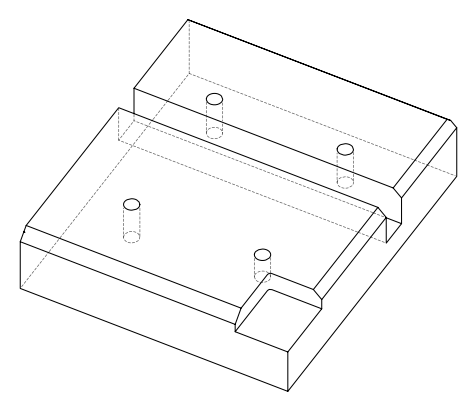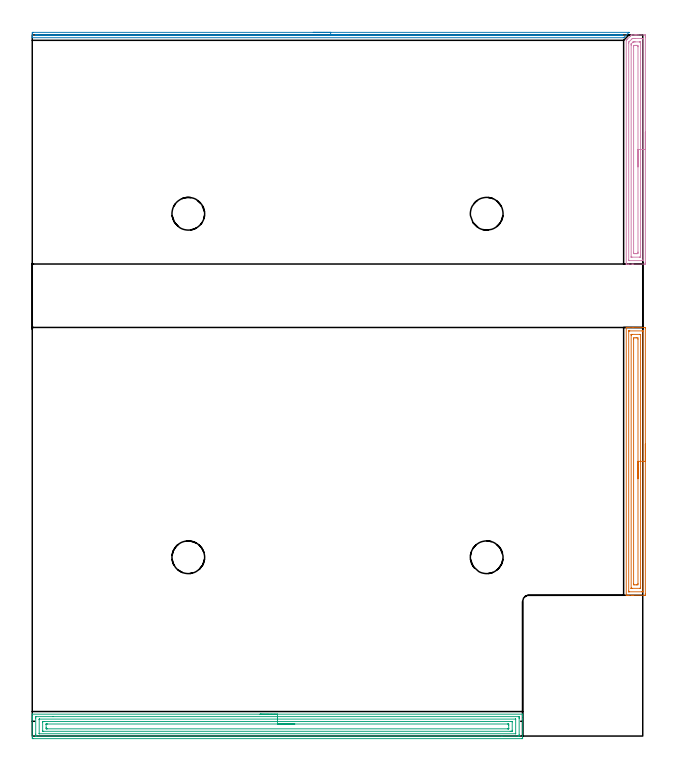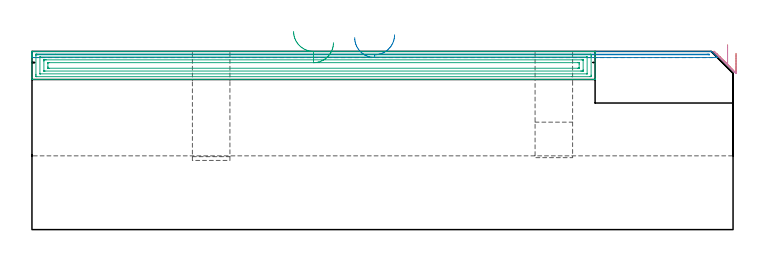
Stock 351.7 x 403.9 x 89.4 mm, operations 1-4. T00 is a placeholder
(PLAN: 10 operations, 3 tool changes, 98.7 min)
(1 AREA_MILL | FG_CHAMFER_SURFACE | UGT0205_001 | 5.2 min | 10078 mm3)
(2 AREA_MILL_1 | FG_CHAMFER_SURFACE_1 | UGT0205_001 | 5.62 min | 1678 mm3)
(3 AREA_MILL_2 | FG_CHAMFER_SURFACE_2 | UGT0205_001 | 11.61 min | 28778 mm3)
(4 AREA_MILL_3 | FG_CHAMFER_SURFACE_3 | UGT0205_001 | 4.47 min | 8342 mm3)
(5 MILL_CORNER_NOTCH_RECTANGULAR | CORNER_NOTCH_RECTANGULAR | NXT0201_008 | Follow Part, ap 1.5, ae 75% | 57.57 min | 144222 mm3)
(6 MILL_RECTANGULAR_SLOT | SLOT_RECTANGULAR | UGT0201_004 | Follow Part, ap 8, ae 75% | 11.89 min | 672201 mm3)
(7 MILL_BLIND_HOLE_FROM_SOLID_MATERIAL | STEP1POCKET | NXT0201_012 | Spiral | 0.65 min | 14651 mm3)
(8 MILL_BLIND_HOLE_FROM_SOLID_MATERIAL_1 | STEP1POCKET_1 | NXT0201_012 | Spiral | 0.43 min | 9868 mm3)
(9 MILL_BLIND_HOLE_FROM_SOLID_MATERIAL_2 | STEP1POCKET_2 | NXT0201_012 | Spiral | 0.65 min | 15129 mm3)
(10 MILL_BLIND_HOLE_FROM_SOLID_MATERIAL_3 | STEP1POCKET_3 | NXT0201_012 | Spiral | 0.65 min | 14708 mm3)
(TOOL UGT0205_001 | Chamfer Mill 20 x 3 x 45 deg. | D20 FL50 Z2)
(TOOL NXT0201_008 | ENDMILL 6mm [2P460-0600-NA 1630] | D6 FL26 Z6)
(TOOL UGT0201_004 | End Mill 32 mm | D32 FL53 Z6)
(TOOL NXT0201_012 | ENDMILL 16mm [2P460-1600-NA 1630] | D16 FL38 Z6)
(OP 1 AREA_MILL)
G17 G21 G94 G90
T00 M6
G54
G17 G0 G90 X353.2 Y168.25 S1061 M3
G43 Z99.4 H0
Z88.4
G94 G1 Y168.212 Z87.528 F250.
Y168.098 Z86.664
Y167.909 Z85.812
Y167.647 Z84.98
Y167.313 Z84.174
Y166.91 Z83.4
Y166.442 Z82.664
Y165.91 Z81.972
Y165.321 Z81.329
Y164.678 Z80.74
Y163.986 Z80.209
Y163.25 Z79.74
Y162.476 Z79.337
Y161.67 Z79.003
Y160.838 Z78.741
Y159.986 Z78.552
Y159.122 Z78.438
Y158.25 Z78.4
Y81.972
X353.198 Y81.677 Z78.402
X353.191 Y81.107 Z78.406
X353.179 Y81.103 Z78.418
X352.605 Y81.1 Z78.992
X346.362 Z85.232
X345.734 Z85.864
X345.471 Z86.126
X343.687 Z87.908
X343.161 Z88.438
X342.551 Z89.048
X342.243 Y81.103 Z89.348
X342.205 Y81.106 Z89.386
X342.203 Y81.108 Z89.388
X342.2 Y81.231 Z89.4
Y235.269
X342.203 Y235.39 Z89.388
X342.242 Y235.393 Z89.35
X342.551 Y235.4 Z89.047
X343.161 Z88.438
X343.687 Z87.908
X345.734 Z85.864
X346.362 Z85.232
X352.605 Z78.992
X352.921 Y235.398 Z78.676
X353.191 Y235.39 Z78.405
X353.199 Y235.12 Z78.399
X353.2 Y158.25 Z78.4
X351.786 Z79.814
X351.785 Y83.385 Z79.815
X351.784 Y83.312 Z79.816
X351.779 Y83.167 Z79.821
X351.774 Y83.109 Z79.826
X351.757 Y83.106 Z79.843
X351.713 Y83.104 Z79.887
X351.179 Y83.1 Z80.421
X344.045 Y83.101 Z87.555
X343.687 Y83.104 Z87.913
X343.637 Y83.107 Z87.963
X343.627 Y83.109 Z87.973
X343.621 Y83.143 Z87.979
X343.618 Y83.239 Z87.982
X343.615 Y83.385 Z87.985
X343.614 Y83.457 Z87.986
X343.615 Y233.115 Z87.985
X343.616 Y233.188 Z87.984
X343.621 Y233.333 Z87.979
X343.626 Y233.391 Z87.974
X343.643 Y233.394 Z87.957
X343.687 Y233.396 Z87.913
X344.221 Y233.4 Z87.379
X351.355 Z80.245
X351.713 Y233.396 Z79.887
X351.763 Y233.393 Z79.837
X351.773 Y233.391 Z79.827
X351.779 Y233.357 Z79.821
X351.782 Y233.261 Z79.818
X351.785 Y233.115 Z79.815
X351.786 Y233.043 Z79.814
Y158.25
X350.371 Z81.229
Y85.687
X350.369 Y85.238 Z81.231
X350.366 Y85.129 Z81.234
X350.365 Y85.11 Z81.235
X350.298 Y85.106 Z81.302
X350.206 Y85.102 Z81.394
X350.067 Y85.1 Z81.533
X349.929 Z81.671
X345.471 Y85.101 Z86.129
X345.332 Y85.102 Z86.268
X345.056 Y85.11 Z86.544
X345.034 Y85.112 Z86.566
X345.032 Y85.116 Z86.568
X345.03 Y85.136 Z86.57
X345.029 Y85.175 Z86.571
X345.028 Y85.238 Z86.572
X345.029 Y230.812 Z86.571
X345.031 Y231.262 Z86.569
X345.033 Y231.371 Z86.567
X345.035 Y231.39 Z86.565
X345.102 Y231.394 Z86.498
X345.194 Y231.398 Z86.406
X345.333 Y231.4 Z86.267
X345.471 Z86.129
X349.929 Z81.671
X350.068 Y231.398 Z81.532
X350.344 Y231.39 Z81.256
X350.366 Y231.388 Z81.234
X350.368 Y231.384 Z81.232
X350.37 Y231.364 Z81.23
X350.371 Y231.325 Z81.229
Y231.262
Y158.25
X348.957 Z82.643
Y87.909
X348.949 Y87.107 Z82.651
X348.146 Y87.1 Z83.454
X347.173 Z84.427
X346.451 Y87.11 Z85.149
X346.443 Y87.829 Z85.157
Y228.591
X346.451 Y229.393 Z85.149
X347.254 Y229.4 Z84.346
X348.227 Z83.373
X348.949 Y229.39 Z82.651
X348.957 Y228.671 Z82.643
Y158.25
Y157.378 Z82.681
Y156.514 Z82.795
Y155.662 Z82.983
Y154.83 Z83.246
Y154.024 Z83.58
Y153.25 Z83.982
Y152.514 Z84.451
Y151.822 Z84.982
Y151.179 Z85.572
Y150.59 Z86.215
Y150.058 Z86.907
Y149.59 Z87.643
Y149.187 Z88.417
Y148.853 Z89.223
Y148.591 Z90.055
Y148.402 Z90.906
Y148.288 Z91.771
Y148.25 Z92.643
G0 Z99.4
M5
M2
(OP 2 AREA_MILL_1)
G17 G21 G94 G90
T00 M6
G54
G17 G0 G90 X161.9 Y405.4 S1061 M3
G43 Z99.4 H0
Z96.3
G94 G1 X161.938 Z95.428 F250.
X162.052 Z94.564
X162.241 Z93.712
X162.503 Z92.88
X162.837 Z92.074
X163.24 Z91.3
X163.708 Z90.564
X164.239 Z89.872
X164.829 Z89.229
X165.472 Z88.64
X166.164 Z88.108
X166.9 Z87.64
X167.674 Z87.237
X168.48 Z86.903
X169.312 Z86.641
X170.163 Z86.452
X171.028 Z86.338
X171.9 Z86.3
X343.679 Y405.399
X343.707 Y405.398 Z86.299
X343.741 Y405.395
X343.782 Y405.39 Z86.302
X343.682 Y405.28 Z86.416
X343.637 Y405.237 Z86.462
X340.932 Y402.532 Z89.168
X340.773 Y402.375 Z89.323
X340.695 Y402.304 Z89.389
X340.485 Y402.3 Z89.4
X0.185
X0.01 Y402.303 Z89.388
X0.003 Y402.401 Z89.291
X0. Y402.506 Z89.193
Y402.7 Z89.
Y403.416 Z88.278
Y404.642 Z87.055
X0.005 Y405.151 Z86.544
X0.01 Y405.394 Z86.301
X0.377 Y405.398 Z86.3
X0.632 Y405.4
X171.9
Y403.986 Z87.714
X339.283
X339.59 Y403.985 Z87.715
X339.902 Y403.982 Z87.718
X339.912 Y403.98 Z87.72
X339.911 Y403.973 Z87.727
X339.727 Y403.784 Z87.916
X339.691 Y403.75 Z87.95
X339.656 Y403.721 Z87.979
X339.59 Y403.72 Z87.98
X339.282 Y403.716 Z87.984
X338.976 Y403.715 Z87.985
X338.696 Y403.714 Z87.986
X2.421 Y403.715 Z87.985
X2.112 Y403.716 Z87.984
X2.044 Y403.719 Z87.981
X2.016 Y403.721 Z87.979
X2.01 Y403.733 Z87.967
X2.009 Y403.816 Z87.884
X2.031 Y403.979 Z87.721
X2.21 Y403.982 Z87.718
X2.421 Y403.984 Z87.716
X2.728 Y403.986 Z87.714
X3.008
X171.9
X172.771 Z87.752
X173.636 Z87.866
X174.488 Z88.055
X175.32 Z88.317
X176.126 Z88.651
X176.9 Z89.054
X177.636 Z89.523
X178.328 Z90.054
X178.971 Z90.643
X179.56 Z91.286
X180.091 Z91.978
X180.56 Z92.714
X180.963 Z93.488
X181.297 Z94.294
X181.559 Z95.126
X181.748 Z95.978
X181.862 Z96.843
X181.9 Z97.714
G0 Z99.4
M5
M2
(OP 3 AREA_MILL_2)
G17 G21 G94 G90
T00 M6
G54
G17 G0 G90 X131.247 Y12.6 S1061 M3
G43 Z99.4 H0
G94 G1 X131.286 Z98.528 F250.
X131.399 Z97.663
X131.588 Z96.812
X131.851 Z95.98
X132.184 Z95.174
X132.587 Z94.4
X133.056 Z93.664
X133.587 Z92.972
X134.176 Z92.329
X134.82 Z91.739
X135.512 Z91.208
X136.247 Z90.74
X137.021 Z90.337
X137.827 Z90.003
X138.659 Z89.741
X139.511 Z89.552
X140.376 Z89.438
X141.247 Z89.4
X282.338
X282.49 Y12.605 Z89.395
X282.492 Y12.599 Z89.39
X282.5 Y12.271 Z89.07
Y11.93 Z88.729
Y11.276 Z88.071
Y10.068 Z86.865
Y9.514 Z86.308
Y-1.057 Z75.741
X282.497 Y-1.337 Z75.461
X282.49 Y-1.492 Z75.306
X282.332 Y-1.499 Z75.299
X281.888 Y-1.5 Z75.3
X0.612 Y-1.499 Z75.301
X0.168 Y-1.495 Z75.303
X0.01 Y-1.492 Z75.306
X0.005 Y-1.057 Z75.741
X0. Y-0.453 Z76.345
Y9.514 Z86.308
Y10.068 Z86.865
Y10.395 Z87.191
Y10.949 Z87.745
Y11.276 Z88.071
X0.001 Y12.272 Z89.071
X0.01 Y12.58 Z89.371
X0.055 Y12.599 Z89.393
X0.067 Y12.603 Z89.397
X0.162 Y12.6 Z89.4
X141.247
Y11.186 Z87.986
X280.102 Y11.185 Z87.985
X280.194 Y11.184 Z87.984
X280.465 Y11.179 Z87.979
X280.49 Y11.091 Z87.891
X280.497 Y10.886 Z87.686
X280.499 Y10.395 Z87.195
X280.5 Y10.002 Z86.802
X280.499 Y0.705 Z77.505
X280.498 Y0.315 Z77.115
X280.49 Y-0.073 Z76.727
X280.102 Y-0.083 Z76.717
X280.01 Y-0.085 Z76.715
X270.587 Y-0.086 Z76.714
X2.398 Y-0.085 Z76.715
X2.306 Y-0.084 Z76.716
X2.035 Y-0.079 Z76.721
X2.01 Y0.009 Z76.809
X2.003 Y0.214 Z77.014
X2.001 Y0.705 Z77.505
X2. Y1.098 Z77.898
X2.001 Y10.395 Z87.195
X2.002 Y10.785 Z87.585
X2.01 Y11.173 Z87.973
X2.398 Y11.183 Z87.983
X2.49 Y11.185 Z87.985
X11.913 Y11.186 Z87.986
X141.247
Y9.771 Z86.571
X278.316
X278.403 Y9.77 Z86.57
X278.471 Y9.767 Z86.567
X278.486 Y9.765 Z86.565
X278.49 Y9.746 Z86.546
X278.495 Y9.695 Z86.495
X278.499 Y9.514 Z86.314
Y1.586 Z78.386
X278.498 Y1.407 Z78.207
X278.49 Y1.345 Z78.145
X278.487 Y1.335 Z78.135
X278.478 Y1.333 Z78.133
X278.446 Y1.33 Z78.13
X278.316 Y1.329 Z78.129
X4.184
X4.097 Y1.33 Z78.13
X4.029 Y1.333 Z78.133
X4.014 Y1.335 Z78.135
X4.01 Y1.354 Z78.154
X4.005 Y1.405 Z78.205
X4.001 Y1.586 Z78.386
Y9.514 Z86.314
X4.002 Y9.693 Z86.493
X4.01 Y9.755 Z86.555
X4.013 Y9.765 Z86.565
X4.022 Y9.767 Z86.567
X4.054 Y9.77 Z86.57
X4.184 Y9.771 Z86.571
X141.247
Y8.357 Z85.157
X275.917
X276.373 Y8.354 Z85.154
X276.476 Y8.351 Z85.151
X276.49 Y8.349 Z85.149
X276.493 Y8.33 Z85.13
X276.497 Y8.281 Z85.081
X276.499 Y8.181 Z84.981
X276.5 Y3.348 Z80.148
X276.497 Y2.922 Z79.722
X276.494 Y2.816 Z79.616
X276.49 Y2.764 Z79.564
X276.483 Y2.749 Z79.549
X276.454 Y2.748 Z79.548
X276.248 Y2.745 Z79.545
X275.637 Y2.743 Z79.543
X275.358
X6.583
X6.128 Y2.746 Z79.546
X6.024 Y2.749 Z79.549
X6.01 Y2.751 Z79.551
X6.007 Y2.77 Z79.57
X6.003 Y2.819 Z79.619
X6.001 Y2.919 Z79.719
X6. Y7.752 Z84.552
X6.003 Y8.178 Z84.978
X6.006 Y8.284 Z85.084
X6.01 Y8.336 Z85.136
X6.017 Y8.351 Z85.151
X6.046 Y8.352 Z85.152
X6.252 Y8.355 Z85.155
X6.863 Y8.357 Z85.157
X7.142
X141.247
Y6.943 Z83.743
X273.924
X274.07 Y6.941 Z83.741
X274.36 Y6.936 Z83.736
X274.491 Y6.931 Z83.731
X274.494 Y6.913 Z83.713
X274.497 Y6.871 Z83.671
X274.5 Y6.232 Z83.032
Y4.47 Z81.27
Y4.229 Z81.029
X274.498 Y4.189 Z80.989
X274.495 Y4.17 Z80.97
X274.493 Y4.166 Z80.966
X274.433 Y4.163 Z80.963
X274.142 Y4.158 Z80.958
X273.997 Y4.157 Z80.957
X273.924
X8.576
X8.43 Y4.159 Z80.959
X8.14 Y4.164 Z80.964
X8.009 Y4.169 Z80.969
X8.006 Y4.187 Z80.987
X8.003 Y4.229 Z81.029
X8. Y4.868 Z81.668
Y6.63 Z83.43
Y6.871 Z83.671
X8.002 Y6.911 Z83.711
X8.005 Y6.93 Z83.73
X8.007 Y6.934 Z83.734
X8.067 Y6.937 Z83.737
X8.358 Y6.942 Z83.742
X8.503 Y6.943 Z83.743
X8.576
X141.247
X142.119 Z83.781
X142.984 Z83.895
X143.836 Z84.084
X144.668 Z84.346
X145.474 Z84.68
X146.247 Z85.083
X146.983 Z85.552
X147.675 Z86.083
X148.319 Z86.672
X148.908 Z87.315
X149.439 Z88.007
X149.908 Z88.743
X150.311 Z89.517
X150.644 Z90.323
X150.907 Z91.155
X151.096 Z92.007
X151.209 Z92.872
X151.247 Z93.743
G0 Z99.4
M5
M2
(OP 4 AREA_MILL_3)
G17 G21 G94 G90
T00 M6
G54
G17 G0 G90 X353.2 Y347.9 S1061 M3
G43 Z99.4 H0
Z88.4
G94 G1 Y347.862 Z87.528 F250.
Y347.748 Z86.664
Y347.559 Z85.812
Y347.297 Z84.98
Y346.963 Z84.174
Y346.56 Z83.4
Y346.092 Z82.664
Y345.56 Z81.972
Y344.971 Z81.329
Y344.328 Z80.74
Y343.636 Z80.208
Y342.9 Z79.74
Y342.126 Z79.337
Y341.32 Z79.003
Y340.488 Z78.741
Y339.637 Z78.552
Y338.772 Z78.438
Y337.9 Z78.4
Y272.769
X353.198 Y272.473 Z78.402
X353.191 Y271.907 Z78.405
X353.175 Y271.904 Z78.422
X352.605 Y271.9 Z78.992
X346.362 Z85.232
X345.728 Z85.87
X345.471 Z86.126
X343.687 Z87.908
X343.173 Z88.426
X342.543 Z89.056
X342.242 Y271.903 Z89.35
X342.205 Y271.906 Z89.386
X342.203 Y271.908 Z89.388
X342.2 Y272.028 Z89.4
Y400.656
X342.204 Y400.795 Z89.389
X342.256 Y400.854 Z89.34
X342.45 Y401.05 Z89.15
X342.501 Y401.101 Z89.099
X342.795 Y401.398 Z88.8
X342.945 Y401.546 Z88.652
X344.579 Y403.181 Z87.018
X345.021 Y403.621 Z86.579
X345.29 Y403.89 Z86.309
X345.44 Y403.9 Z86.159
X346.74 Z84.859
X347.254 Z84.342
X347.511 Z84.086
X348.146 Z83.451
X348.403 Z83.194
X349.038 Z82.556
X352.605 Y403.899 Z78.992
X353.175 Y403.896 Z78.422
X353.191 Y403.893 Z78.405
X353.197 Y403.327 Z78.403
X353.2 Y402.732 Z78.4
Y337.9
X351.786 Z79.814
X351.785 Y274.181 Z79.815
X351.784 Y274.108 Z79.816
X351.779 Y273.963 Z79.821
X351.773 Y273.909 Z79.827
X351.756 Y273.906 Z79.844
X351.713 Y273.904 Z79.887
X351.175 Y273.9 Z80.425
X344.041 Z87.559
X343.687 Y273.904 Z87.913
X343.637 Y273.907 Z87.963
X343.627 Y273.909 Z87.973
X343.621 Y273.94 Z87.979
X343.618 Y274.035 Z87.982
X343.615 Y274.181 Z87.985
Y398.948
X343.623 Y399.766 Z87.977
X343.653 Y399.8 Z87.947
X343.687 Y399.836 Z87.913
X345.471 Y401.62 Z86.129
X345.745 Y401.883 Z85.855
X346.013 Y401.895 Z85.587
X346.362 Y401.898 Z85.238
X346.9 Y401.9 Z84.7
X347.254 Z84.346
X350.821 Z80.779
X351.359 Z80.241
X351.713 Y401.896 Z79.887
X351.763 Y401.893 Z79.837
X351.773 Y401.891 Z79.827
X351.779 Y401.86 Z79.821
X351.782 Y401.765 Z79.818
X351.785 Y401.619 Z79.815
X351.786 Y337.9 Z79.814
X350.372 Z81.228
X350.371 Y276.924 Z81.229
X350.37 Y276.484 Z81.23
X350.366 Y276.034 Z81.234
X350.365 Y275.927 Z81.235
X350.355 Y275.91 Z81.245
X350.287 Y275.905 Z81.313
X350.198 Y275.902 Z81.402
X350.063 Y275.9 Z81.537
X349.929 Z81.671
X345.471 Y275.901 Z86.129
X345.336 Y275.903 Z86.264
X345.069 Y275.91 Z86.531
X345.034 Y275.919 Z86.566
X345.032 Y275.933 Z86.568
X345.03 Y275.971 Z86.57
X345.029 Y276.034 Z86.571
Y397.986
Y398.426
X345.032 Y398.651 Z86.568
X345.035 Y398.706 Z86.565
X345.039 Y398.728 Z86.561
X345.059 Y398.751 Z86.541
X345.176 Y398.876 Z86.424
X346.067 Y399.766 Z85.533
X346.167 Y399.859 Z85.433
X346.195 Y399.884 Z85.405
X346.235 Y399.893 Z85.365
X346.362 Y399.896 Z85.238
X347.12 Y399.9 Z84.48
X347.254 Z84.346
X349.795 Z81.805
X349.929 Y399.899 Z81.671
X350.064 Y399.897 Z81.536
X350.331 Y399.89 Z81.269
X350.366 Y399.881 Z81.234
X350.367 Y399.867 Z81.233
X350.37 Y399.829 Z81.23
X350.371 Y399.766 Z81.229
X350.372 Y337.9 Z81.228
X348.957 Z82.643
Y278.785
X348.956 Y278.704 Z82.644
X348.945 Y277.907 Z82.655
X348.146 Y277.901 Z83.454
X348.06 Y277.9 Z83.54
X347.254 Z84.346
X347.168 Y277.901 Z84.432
X346.454 Y277.91 Z85.146
X346.444 Y278.623 Z85.156
X346.443 Y278.704 Z85.157
Y397.096
X346.45 Y397.5 Z85.15
X346.455 Y397.694 Z85.145
X346.554 Y397.795 Z85.046
X346.652 Y397.89 Z84.948
X347.34 Y397.9 Z84.26
X348.146 Z83.454
X348.232 Z83.368
X348.946 Y397.89 Z82.654
X348.956 Y397.177 Z82.644
X348.957 Y397.096 Z82.643
Y337.9
Y337.028 Z82.681
Y336.164 Z82.795
Y335.312 Z82.983
Y334.48 Z83.246
Y333.674 Z83.58
Y332.9 Z83.982
Y332.164 Z84.451
Y331.472 Z84.982
Y330.829 Z85.572
Y330.24 Z86.215
Y329.709 Z86.907
Y329.24 Z87.643
Y328.837 Z88.416
Y328.503 Z89.222
Y328.241 Z90.054
Y328.052 Z90.906
Y327.938 Z91.771
Y327.9 Z92.643
G0 Z99.4
M5
M2
